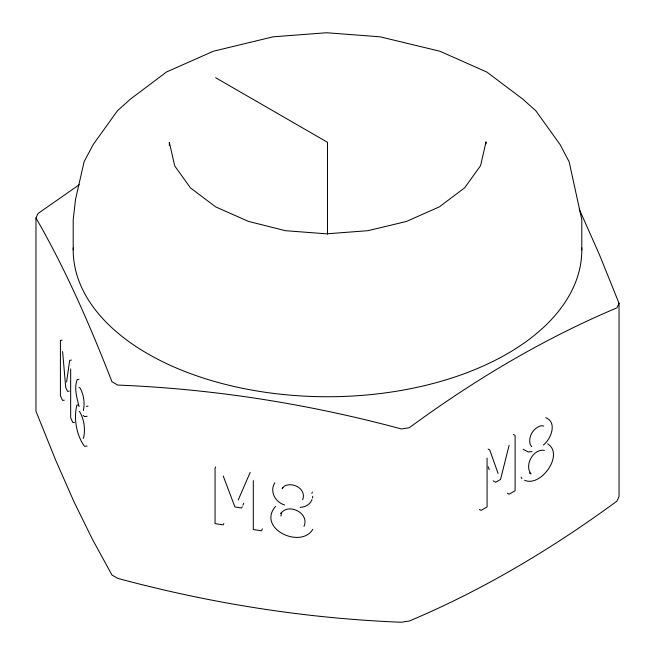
<?xml version="1.0" encoding="UTF-8"?>
<svg xmlns="http://www.w3.org/2000/svg" width="655" height="655" viewBox="0 0 655 655"><rect width="100%" height="100%" fill="white"/><g stroke="black" fill="none" stroke-linecap="round" stroke-linejoin="round"><path stroke-width="0.98" d="M486.026 143.838L486.026 141.799L480.598 165.617L464.673 187.813L439.341 206.874L406.329 221.496L367.881 230.691L326.624 233.827L285.367 230.691L248.417 221.382L215.659 206.874L190.523 187.96L174.721 165.936L169.334 142.299L169.334 145.361M66.622 381.939L69.676 360.348L71.379 360.086M312.443 498.054L312.754 496.302M303.985 526.366C310.044 513.16 287.963 502.319 280.815 513.667L281.429 512.357M280.921 516.091L281.241 514.331M302.635 499.79C306.843 489.113 292.965 481.49 284.262 486.133L282.158 488.712L282.764 487.402M509.091 445.318L500.551 479.427L495.639 482.26L493.141 480.819M83.316 410.579C85.027 403.038 83.774 394.441 79.877 387.711L78.96 387.506M242.931 505.128L243.709 503.302M238.207 500.027L250.226 472.304M579.241 209.174L599.358 254.5L619.032 303.298L619.032 496.596L616.92 501.149C552.321 548.554 483.226 589.934 409.277 621.03L401.384 622.25C305.5 618.467 210.37 603.361 117.744 578.373L111.972 575.033L92.298 539.073L73.974 501.763L55.642 460.08L35.968 411.274L35.968 217.984L38.08 213.432L79.23 184.759M215.667 466.958L215.053 468.268L215.053 523.615L223.216 524.884L223.822 523.566M242.244 506.692L241.63 508.01L234.924 506.97L223.216 475.98M274.879 482.817C269.238 491.283 275.452 502.434 284.655 504.989M262.409 528.831L261.501 530.804L253.297 529.535L253.297 480.639M311.821 493.362L312.427 492.052M311.976 499.585C310.224 504.571 305.189 507.134 300.137 507.379M312.828 529.273C300.94 549.389 256.539 528.577 275.526 506.397M619.032 303.298L616.92 307.858C542.962 338.954 473.876 380.334 409.277 427.731L401.384 428.959C308.767 403.963 213.636 388.865 117.744 385.075L111.972 381.742C90.12 325.625 66.081 270.22 35.968 217.984M543.38 445.023C550.92 439.177 557.61 422.434 545.795 417.653M83.128 438.31L83.603 438.089C85.486 429.41 84.217 419.544 79.738 411.782L79.165 411.43M62.119 340.133L60.416 340.395L60.416 395.751L62.602 400.459L64.305 400.197M78.968 379.302L77.265 379.564C73.778 387.965 76.971 398.027 79.067 406.534M69.242 391.109L67.539 391.371L65.737 387.498L62.602 351.563M78.592 404.815L76.889 405.077C73.532 418.406 76.348 435.043 84.495 446.342L87.033 446.047M86.345 406.395L88.048 406.125M87.14 416.252L84.577 416.645L83.21 415.466M74.564 422.295L72.861 422.565L70.666 417.825L70.666 368.929M532.048 451.565L528.421 451.958L523.099 449.33M543.707 426.045L541.177 425.725C533.186 427.838 528.053 436.656 530.222 444.647L531.762 446.62M544.411 450.362C533.326 448.446 524.074 465.32 531.025 473.925L529.355 472.959M215.659 77.732L327.5 142.299L327.5 234.146M547.686 443.844C564.618 454.603 540.711 487.541 524.59 480.271M513.43 434.445L515.1 435.403L515.1 490.751L509.091 494.214L507.428 493.256M488.106 449.068L489.768 450.026L498.054 473.418M479.435 509.418L481.098 510.384L487.074 506.937L487.074 458.033M521.093 477.225L521.953 478.543M488.196 466.843L489.187 469.635M581.804 249.923L581.804 219.785L569.138 161.711L559.984 144.436L535.847 110.801L522.788 99.102L486.788 72.017L439.882 51.237L380.162 36.819L326.624 32.75L273.086 36.819L213.366 51.237L166.46 72.017L130.46 99.102L117.401 110.801L93.264 144.436L84.11 161.711L75.554 199.226L73.196 219.785L73.196 249.923M581.779 247.967A254.304 146.818 0 0 1 327.5 396.742A254.304 146.818 0 0 1 73.221 247.967"/></g></svg>
